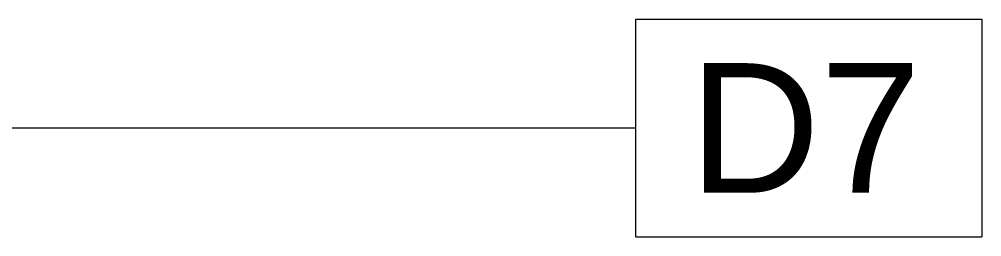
# Model space of a CAD drawing. Header units: inches. Extents: x -1176 to 1551, y -3558 to 978.
# Drawn here: x -1001.69 to -968.31, y -416.18 to -408.63 of the extents above; entities that cross this region are included whole.
import ezdxf

# ---------------------------------------------------------------- set-up
doc = ezdxf.new("R2010")
doc.units = ezdxf.units.IN
doc.header["$MEASUREMENT"] = 0
doc.layers.add('A-ANNO-KEYN', color=231, linetype='Continuous', lineweight=9)
doc.styles.add('Arial', font='arial.ttf', dxfattribs={"height": 4.5})

# ---------------------------------------------------------------- blocks, each defined once
blk = doc.blocks.new('Keynote Tag - Keynote Number - Boxed-135510-1st Floor Demo')
at = {"layer": 'A-ANNO-KEYN'}
for p, q in [((-0.125, -0.07924), (-0.125, 0.07812)), ((-0.125, 0.07812), (0.125, 0.07812)), ((0.125, 0.07812), (0.125, -0.07924)), ((-0.125, -0.07924), (0.125, -0.07924))]:
    blk.add_line(p, q, dxfattribs=at)

msp = doc.modelspace()

# ---------------------------------------------------------------- linework, layer by layer
at = {"layer": 'A-ANNO-KEYN'}
msp.add_line((-1008.912, -412.403), (-980.31, -412.403), dxfattribs=at)

# ---------------------------------------------------------------- block references
at = {"layer": 'A-ANNO-KEYN', "xscale": 47.99999999999997, "yscale": 47.99999999999997, "zscale": 47.99999999999997}
msp.add_blockref('Keynote Tag - Keynote Number - Boxed-135510-1st Floor Demo', (-974.31, -412.377), dxfattribs=at)

# ---------------------------------------------------------------- texts
at = {"layer": 'A-ANNO-KEYN', "insert": (-978.453, -410.151), "char_height": 4.5, "width": 9.8475, "attachment_point": 1, "style": 'Arial'}
msp.add_mtext('D7', dxfattribs=at)

doc.saveas('drawing.dxf')
